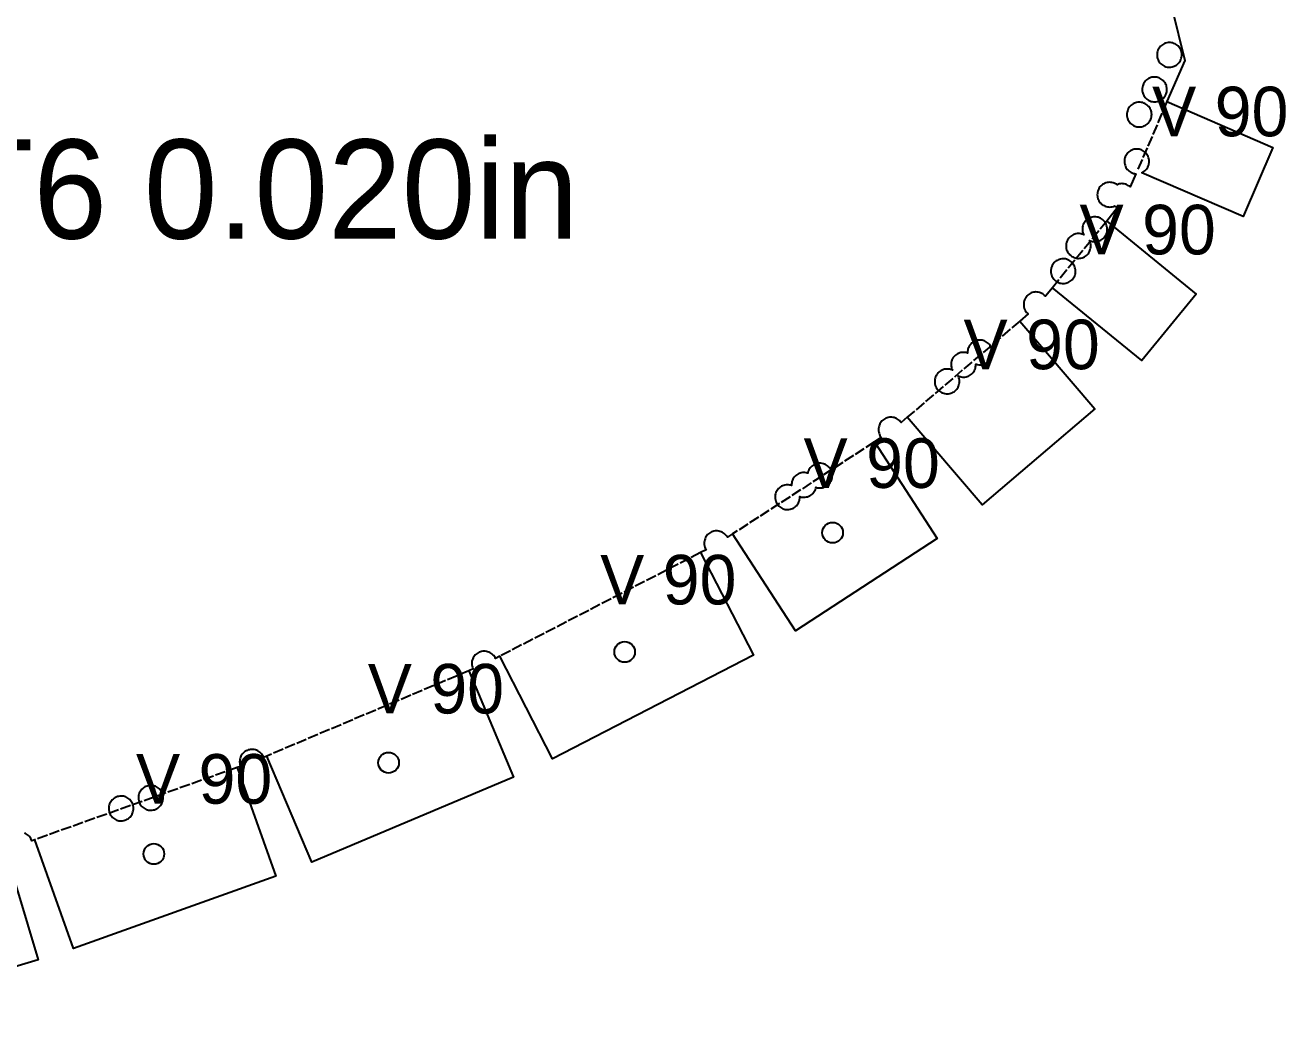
# Model space of a CAD drawing. Header units: millimetres. Extents: x 0 to 2438, y 0 to 1219.
# Drawn here: x 1700.7 to 1853.4, y 951.6 to 1074.2 of the extents above; entities that cross this region are included whole.
import ezdxf

# ---------------------------------------------------------------- set-up
doc = ezdxf.new("R2010")
doc.units = ezdxf.units.MM
doc.linetypes.add('DASHED', pattern=[1.524, 1.27, -0.254])
for name, color, linetype in [('CUT', 7, 'CONTINUOUS'), ('ETCH', 8, 'CONTINUOUS'), ('HOLE', 6, 'CONTINUOUS'), ('VALLEY', 1, 'DASHED')]:
    doc.layers.add(name, color=color, linetype=linetype)

msp = doc.modelspace()

# ---------------------------------------------------------------- linework, layer by layer
at = {"layer": 'CUT'}
for points in [[(1839.57, 1076.25), (1841.12, 1069.91), (1838.97, 1064.91), (1851.8, 1059.38), (1848.2, 1051.01), (1835.92, 1056.3), (1836.04, 1056.36), (1836.17, 1056.44), (1836.29, 1056.53), (1836.39, 1056.63), (1836.49, 1056.74), (1836.58, 1056.86), (1836.65, 1056.98), (1836.71, 1057.12), (1836.76, 1057.26), (1836.79, 1057.4), (1836.81, 1057.55), (1836.82, 1057.69), (1836.81, 1057.84), (1836.78, 1057.99), (1836.75, 1058.13), (1836.7, 1058.27), (1836.63, 1058.4), (1836.55, 1058.52), (1836.46, 1058.64), (1836.36, 1058.75), (1836.25, 1058.84), (1836.13, 1058.93), (1836.01, 1059), (1835.87, 1059.07), (1835.73, 1059.11), (1835.59, 1059.15), (1835.44, 1059.17), (1835.3, 1059.17), (1835.15, 1059.16), (1835, 1059.14), (1834.86, 1059.1), (1834.72, 1059.05), (1834.59, 1058.99), (1834.47, 1058.91), (1834.35, 1058.82), (1834.24, 1058.72), (1834.14, 1058.61), (1834.06, 1058.49), (1833.98, 1058.36), (1833.92, 1058.23), (1833.88, 1058.09), (1833.84, 1057.94), (1833.82, 1057.8), (1833.82, 1057.65), (1833.83, 1057.5), (1833.85, 1057.36), (1833.89, 1057.22), (1833.94, 1057.08), (1834, 1056.95), (1834.08, 1056.82), (1834.17, 1056.7), (1834.27, 1056.6), (1834.38, 1056.5), (1834.5, 1056.41), (1834.63, 1056.34), (1834.76, 1056.28), (1834.9, 1056.23), (1835.05, 1056.2), (1835.19, 1056.18), (1835.21, 1056.18), (1834.53, 1054.59), (1834.45, 1054.66), (1834.33, 1054.74), (1834.2, 1054.82), (1834.07, 1054.88), (1833.93, 1054.93), (1833.79, 1054.96), (1833.64, 1054.98), (1833.49, 1054.99), (1833.35, 1054.98), (1833.2, 1054.95), (1833.06, 1054.92), (1832.92, 1054.86), (1832.92, 1054.86), (1832.85, 1054.91), (1832.72, 1054.98), (1832.59, 1055.04), (1832.45, 1055.09), (1832.31, 1055.13), (1832.16, 1055.14), (1832.01, 1055.15), (1831.87, 1055.14), (1831.72, 1055.12), (1831.58, 1055.08), (1831.44, 1055.03), (1831.31, 1054.96), (1831.18, 1054.89), (1831.07, 1054.8), (1830.96, 1054.7), (1830.86, 1054.59), (1830.78, 1054.47), (1830.7, 1054.34), (1830.64, 1054.2), (1830.59, 1054.07), (1830.56, 1053.92), (1830.54, 1053.78), (1830.53, 1053.63), (1830.54, 1053.48), (1830.57, 1053.34), (1830.6, 1053.19), (1830.66, 1053.06), (1830.72, 1052.92), (1830.8, 1052.8), (1830.89, 1052.68), (1830.99, 1052.57), (1831.1, 1052.48), (1831.22, 1052.39), (1831.35, 1052.32), (1831.48, 1052.26), (1831.62, 1052.21), (1831.76, 1052.18), (1831.91, 1052.16), (1832.05, 1052.15), (1832.2, 1052.16), (1832.35, 1052.18), (1832.49, 1052.22), (1832.63, 1052.27), (1832.63, 1052.28), (1832.7, 1052.23), (1832.83, 1052.15), (1832.96, 1052.09), (1833, 1052.08), (1831.67, 1050.44), (1842.49, 1041.6), (1835.92, 1033.56), (1825.1, 1042.39), (1824.25, 1041.35), (1824.16, 1041.44), (1824.05, 1041.54), (1823.93, 1041.63), (1823.81, 1041.7), (1823.67, 1041.76), (1823.53, 1041.81), (1823.39, 1041.84), (1823.24, 1041.86), (1823.1, 1041.87), (1822.95, 1041.86), (1822.8, 1041.84), (1822.66, 1041.8), (1822.52, 1041.75), (1822.39, 1041.68), (1822.27, 1041.6), (1822.15, 1041.52), (1822.04, 1041.41), (1821.95, 1041.3), (1821.86, 1041.18), (1821.79, 1041.06), (1821.72, 1040.92), (1821.68, 1040.78), (1821.64, 1040.64), (1821.62, 1040.5), (1821.62, 1040.35), (1821.63, 1040.2), (1821.65, 1040.06), (1821.69, 1039.91), (1821.74, 1039.78), (1821.8, 1039.64), (1821.88, 1039.52), (1821.97, 1039.4), (1822.07, 1039.29), (1822.16, 1039.22), (1821.14, 1038.34), (1830.22, 1027.72), (1816.6, 1016.09), (1807.52, 1026.7), (1806.78, 1026.06), (1806.77, 1026.07), (1806.68, 1026.19), (1806.58, 1026.29), (1806.47, 1026.39), (1806.35, 1026.48), (1806.22, 1026.55), (1806.09, 1026.61), (1805.95, 1026.66), (1805.81, 1026.69), (1805.66, 1026.71), (1805.52, 1026.72), (1805.37, 1026.71), (1805.22, 1026.69), (1805.08, 1026.65), (1804.94, 1026.6), (1804.81, 1026.53), (1804.69, 1026.45), (1804.57, 1026.37), (1804.46, 1026.27), (1804.36, 1026.15), (1804.28, 1026.04), (1804.2, 1025.91), (1804.14, 1025.77), (1804.1, 1025.63), (1804.06, 1025.49), (1804.04, 1025.35), (1804.04, 1025.2), (1804.05, 1025.05), (1804.07, 1024.91), (1804.11, 1024.76), (1804.16, 1024.63), (1804.22, 1024.49), (1804.3, 1024.37), (1804.38, 1024.27), (1803.55, 1023.73), (1811.16, 1012.02), (1793.98, 1000.86), (1786.37, 1012.57), (1785.74, 1012.17), (1785.74, 1012.17), (1785.66, 1012.3), (1785.57, 1012.41), (1785.47, 1012.52), (1785.36, 1012.62), (1785.24, 1012.71), (1785.12, 1012.78), (1784.98, 1012.84), (1784.84, 1012.89), (1784.7, 1012.92), (1784.55, 1012.94), (1784.41, 1012.95), (1784.26, 1012.94), (1784.11, 1012.91), (1783.97, 1012.88), (1783.83, 1012.82), (1783.7, 1012.76), (1783.58, 1012.68), (1783.46, 1012.59), (1783.35, 1012.49), (1783.25, 1012.38), (1783.17, 1012.26), (1783.09, 1012.14), (1783.03, 1012), (1782.99, 1011.86), (1782.95, 1011.72), (1782.93, 1011.57), (1782.93, 1011.43), (1782.94, 1011.28), (1782.96, 1011.13), (1783, 1010.99), (1783.05, 1010.85), (1783.11, 1010.72), (1783.15, 1010.66), (1782.49, 1010.32), (1788.9, 997.91), (1764.58, 985.35), (1758.17, 997.76), (1757.66, 997.5), (1757.6, 997.61), (1757.52, 997.73), (1757.44, 997.85), (1757.33, 997.96), (1757.22, 998.06), (1757.11, 998.14), (1756.98, 998.22), (1756.84, 998.28), (1756.7, 998.32), (1756.56, 998.36), (1756.42, 998.38), (1756.27, 998.38), (1756.12, 998.37), (1755.98, 998.35), (1755.83, 998.31), (1755.7, 998.26), (1755.56, 998.2), (1755.44, 998.12), (1755.32, 998.03), (1755.21, 997.93), (1755.12, 997.82), (1755.03, 997.7), (1754.96, 997.57), (1754.9, 997.44), (1754.85, 997.3), (1754.81, 997.16), (1754.79, 997.01), (1754.79, 996.86), (1754.8, 996.72), (1754.82, 996.57), (1754.86, 996.43), (1754.91, 996.29), (1754.94, 996.23), (1754.41, 996), (1759.84, 983.13), (1735.4, 972.82), (1729.97, 985.69), (1729.57, 985.52), (1729.55, 985.58), (1729.49, 985.71), (1729.41, 985.84), (1729.32, 985.95), (1729.22, 986.06), (1729.11, 986.16), (1728.99, 986.25), (1728.86, 986.32), (1728.73, 986.38), (1728.59, 986.43), (1728.44, 986.46), (1728.3, 986.48), (1728.15, 986.49), (1728, 986.48), (1727.86, 986.45), (1727.72, 986.42), (1727.58, 986.36), (1727.58, 986.36), (1727.45, 986.3), (1727.32, 986.22), (1727.2, 986.13), (1727.1, 986.03), (1727, 985.92), (1726.91, 985.8), (1726.84, 985.68), (1726.78, 985.54), (1726.73, 985.4), (1726.7, 985.26), (1726.68, 985.11), (1726.67, 984.97), (1726.68, 984.82), (1726.71, 984.67), (1726.74, 984.53), (1726.78, 984.43), (1726.37, 984.29), (1731.06, 971.13), (1706.54, 962.4), (1701.86, 975.56), (1701.5, 975.43), (1701.44, 975.57), (1701.38, 975.7), (1701.3, 975.83), (1701.21, 975.94), (1701.11, 976.05), (1701, 976.15), (1700.88, 976.23), (1700.76, 976.31), (1700.62, 976.37)], [(1698.27, 974.39), (1702.28, 961), (1670.75, 951.58)]]:
    msp.add_lwpolyline(points, dxfattribs=at)
for points in [[(1838.01, 1071.39), (1837.94, 1071.27), (1837.88, 1071.13), (1837.83, 1070.99), (1837.79, 1070.85), (1837.77, 1070.7), (1837.77, 1070.56), (1837.78, 1070.41), (1837.8, 1070.27), (1837.84, 1070.12), (1837.89, 1069.99), (1837.96, 1069.85), (1838.03, 1069.73), (1838.12, 1069.61), (1838.22, 1069.5), (1838.33, 1069.41), (1838.45, 1069.32), (1838.58, 1069.25), (1838.71, 1069.18), (1838.85, 1069.14), (1839, 1069.1), (1839.14, 1069.08), (1839.29, 1069.08), (1839.44, 1069.09), (1839.58, 1069.11), (1839.72, 1069.15), (1839.86, 1069.2), (1839.99, 1069.27), (1840.12, 1069.34), (1840.24, 1069.43), (1840.34, 1069.53), (1840.44, 1069.64), (1840.53, 1069.76), (1840.6, 1069.89), (1840.66, 1070.02), (1840.71, 1070.16), (1840.74, 1070.31), (1840.76, 1070.45), (1840.77, 1070.6), (1840.76, 1070.75), (1840.74, 1070.89), (1840.7, 1071.03), (1840.65, 1071.17), (1840.58, 1071.3), (1840.5, 1071.43), (1840.42, 1071.55), (1840.31, 1071.65), (1840.2, 1071.75), (1840.08, 1071.84), (1839.96, 1071.91), (1839.82, 1071.97), (1839.68, 1072.02), (1839.54, 1072.05), (1839.4, 1072.07), (1839.25, 1072.08), (1839.1, 1072.07), (1838.96, 1072.05), (1838.81, 1072.01), (1838.68, 1071.96), (1838.54, 1071.89), (1838.42, 1071.81), (1838.3, 1071.72), (1838.19, 1071.62), (1838.1, 1071.51), (1838.01, 1071.39)], [(1836.29, 1067.33), (1836.21, 1067.21), (1836.13, 1067.08), (1836.07, 1066.95), (1836.03, 1066.81), (1835.99, 1066.66), (1835.97, 1066.52), (1835.97, 1066.37), (1835.98, 1066.22), (1836, 1066.08), (1836.04, 1065.94), (1836.09, 1065.8), (1836.15, 1065.67), (1836.23, 1065.54), (1836.32, 1065.43), (1836.42, 1065.32), (1836.53, 1065.22), (1836.65, 1065.13), (1836.78, 1065.06), (1836.91, 1065), (1837.05, 1064.95), (1837.19, 1064.92), (1837.34, 1064.9), (1837.49, 1064.89), (1837.63, 1064.9), (1837.78, 1064.93), (1837.92, 1064.96), (1838.06, 1065.02), (1838.19, 1065.08), (1838.32, 1065.16), (1838.43, 1065.25), (1838.54, 1065.35), (1838.64, 1065.46), (1838.73, 1065.58), (1838.8, 1065.7), (1838.86, 1065.84), (1838.91, 1065.98), (1838.94, 1066.12), (1838.96, 1066.27), (1838.97, 1066.41), (1838.96, 1066.56), (1838.93, 1066.71), (1838.9, 1066.85), (1838.84, 1066.99), (1838.78, 1067.12), (1838.7, 1067.24), (1838.61, 1067.36), (1838.51, 1067.47), (1838.4, 1067.57), (1838.28, 1067.65), (1838.16, 1067.73), (1838.02, 1067.79), (1837.88, 1067.83), (1837.74, 1067.87), (1837.59, 1067.89), (1837.45, 1067.89), (1837.3, 1067.88), (1837.15, 1067.86), (1837.01, 1067.82), (1836.87, 1067.77), (1836.74, 1067.71), (1836.62, 1067.63), (1836.5, 1067.54), (1836.39, 1067.44), (1836.29, 1067.33)], [(1834.22, 1063.9), (1834.18, 1063.76), (1834.14, 1063.62), (1834.12, 1063.47), (1834.12, 1063.32), (1834.13, 1063.18), (1834.15, 1063.03), (1834.19, 1062.89), (1834.24, 1062.75), (1834.3, 1062.62), (1834.38, 1062.49), (1834.47, 1062.38), (1834.57, 1062.27), (1834.68, 1062.17), (1834.8, 1062.09), (1834.93, 1062.01), (1835.06, 1061.95), (1835.2, 1061.9), (1835.34, 1061.87), (1835.49, 1061.85), (1835.64, 1061.85), (1835.78, 1061.85), (1835.93, 1061.88), (1836.07, 1061.92), (1836.21, 1061.97), (1836.34, 1062.03), (1836.47, 1062.11), (1836.58, 1062.2), (1836.69, 1062.3), (1836.79, 1062.41), (1836.88, 1062.53), (1836.95, 1062.66), (1837.01, 1062.79), (1837.06, 1062.93), (1837.09, 1063.07), (1837.11, 1063.22), (1837.12, 1063.37), (1837.11, 1063.51), (1837.08, 1063.66), (1837.05, 1063.8), (1836.99, 1063.94), (1836.93, 1064.07), (1836.85, 1064.2), (1836.76, 1064.31), (1836.66, 1064.42), (1836.55, 1064.52), (1836.43, 1064.6), (1836.31, 1064.68), (1836.17, 1064.74), (1836.03, 1064.79), (1835.89, 1064.82), (1835.74, 1064.84), (1835.6, 1064.85), (1835.45, 1064.84), (1835.3, 1064.81), (1835.16, 1064.77), (1835.02, 1064.72), (1834.89, 1064.66), (1834.77, 1064.58), (1834.65, 1064.49), (1834.54, 1064.39), (1834.44, 1064.28), (1834.36, 1064.16), (1834.28, 1064.03), (1834.22, 1063.9)], [(1826.76, 1047.27), (1826.78, 1047.13), (1826.82, 1046.98), (1826.87, 1046.85), (1826.94, 1046.71), (1827.02, 1046.59), (1827.11, 1046.47), (1827.21, 1046.36), (1827.32, 1046.27), (1827.44, 1046.18), (1827.56, 1046.11), (1827.7, 1046.04), (1827.84, 1046), (1827.98, 1045.96), (1828.13, 1045.94), (1828.27, 1045.94), (1828.42, 1045.95), (1828.56, 1045.97), (1828.71, 1046.01), (1828.84, 1046.06), (1828.98, 1046.13), (1829.1, 1046.2), (1829.22, 1046.29), (1829.33, 1046.39), (1829.42, 1046.5), (1829.51, 1046.62), (1829.58, 1046.75), (1829.65, 1046.88), (1829.69, 1047.02), (1829.73, 1047.17), (1829.75, 1047.31), (1829.75, 1047.46), (1829.74, 1047.61), (1829.72, 1047.75), (1829.68, 1047.89), (1829.63, 1048.03), (1829.59, 1048.11), (1829.68, 1048.07), (1829.82, 1048.02), (1829.96, 1047.99), (1830.11, 1047.97), (1830.25, 1047.96), (1830.4, 1047.97), (1830.54, 1048), (1830.69, 1048.04), (1830.83, 1048.09), (1830.96, 1048.15), (1831.08, 1048.23), (1831.2, 1048.32), (1831.31, 1048.42), (1831.4, 1048.53), (1831.49, 1048.65), (1831.56, 1048.78), (1831.63, 1048.91), (1831.67, 1049.05), (1831.71, 1049.19), (1831.73, 1049.34), (1831.73, 1049.49), (1831.72, 1049.63), (1831.7, 1049.78), (1831.66, 1049.92), (1831.61, 1050.06), (1831.54, 1050.19), (1831.47, 1050.31), (1831.38, 1050.43), (1831.28, 1050.54), (1831.17, 1050.64), (1831.05, 1050.72), (1830.92, 1050.8), (1830.79, 1050.86), (1830.65, 1050.91), (1830.5, 1050.94), (1830.36, 1050.96), (1830.21, 1050.96), (1830.06, 1050.95), (1829.92, 1050.93), (1829.78, 1050.89), (1829.64, 1050.84), (1829.51, 1050.78), (1829.38, 1050.7), (1829.26, 1050.61), (1829.16, 1050.51), (1829.06, 1050.4), (1828.97, 1050.28), (1828.9, 1050.15), (1828.84, 1050.02), (1828.79, 1049.88), (1828.76, 1049.74), (1828.74, 1049.59), (1828.73, 1049.44), (1828.74, 1049.3), (1828.76, 1049.15), (1828.8, 1049.01), (1828.85, 1048.87), (1828.89, 1048.79), (1828.81, 1048.83), (1828.67, 1048.88), (1828.52, 1048.91), (1828.38, 1048.93), (1828.23, 1048.94), (1828.08, 1048.93), (1827.94, 1048.91), (1827.8, 1048.87), (1827.66, 1048.82), (1827.53, 1048.75), (1827.4, 1048.67), (1827.28, 1048.58), (1827.18, 1048.48), (1827.08, 1048.37), (1826.99, 1048.25), (1826.92, 1048.13), (1826.86, 1047.99), (1826.81, 1047.85), (1826.78, 1047.71), (1826.76, 1047.56), (1826.75, 1047.42), (1826.76, 1047.27)], [(1825.02, 1043.8), (1825.09, 1043.67), (1825.17, 1043.54), (1825.26, 1043.42), (1825.36, 1043.32), (1825.47, 1043.22), (1825.59, 1043.13), (1825.71, 1043.06), (1825.85, 1043), (1825.99, 1042.95), (1826.13, 1042.92), (1826.28, 1042.9), (1826.42, 1042.89), (1826.57, 1042.9), (1826.71, 1042.92), (1826.86, 1042.96), (1826.99, 1043.01), (1827.13, 1043.08), (1827.25, 1043.16), (1827.37, 1043.24), (1827.48, 1043.35), (1827.57, 1043.46), (1827.66, 1043.58), (1827.73, 1043.7), (1827.8, 1043.84), (1827.84, 1043.98), (1827.88, 1044.12), (1827.9, 1044.26), (1827.9, 1044.41), (1827.89, 1044.56), (1827.87, 1044.7), (1827.83, 1044.85), (1827.78, 1044.98), (1827.71, 1045.12), (1827.64, 1045.24), (1827.55, 1045.36), (1827.45, 1045.47), (1827.34, 1045.56), (1827.22, 1045.65), (1827.09, 1045.72), (1826.96, 1045.78), (1826.82, 1045.83), (1826.67, 1045.87), (1826.53, 1045.89), (1826.38, 1045.89), (1826.23, 1045.88), (1826.09, 1045.86), (1825.95, 1045.82), (1825.81, 1045.77), (1825.68, 1045.7), (1825.55, 1045.63), (1825.43, 1045.54), (1825.33, 1045.44), (1825.23, 1045.33), (1825.14, 1045.21), (1825.07, 1045.08), (1825.01, 1044.95), (1824.96, 1044.81), (1824.93, 1044.66), (1824.91, 1044.52), (1824.9, 1044.37), (1824.91, 1044.22), (1824.93, 1044.08), (1824.97, 1043.94), (1825.02, 1043.8)], [(1811.3, 1029.96), (1811.41, 1029.87), (1811.53, 1029.78), (1811.65, 1029.71), (1811.79, 1029.65), (1811.93, 1029.6), (1812.07, 1029.56), (1812.22, 1029.54), (1812.36, 1029.54), (1812.51, 1029.55), (1812.66, 1029.57), (1812.8, 1029.61), (1812.94, 1029.66), (1813.07, 1029.73), (1813.19, 1029.8), (1813.31, 1029.89), (1813.42, 1029.99), (1813.52, 1030.1), (1813.6, 1030.22), (1813.68, 1030.35), (1813.74, 1030.48), (1813.78, 1030.62), (1813.82, 1030.77), (1813.84, 1030.91), (1813.84, 1031.06), (1813.83, 1031.21), (1813.81, 1031.35), (1813.77, 1031.49), (1813.72, 1031.63), (1813.68, 1031.71), (1813.77, 1031.67), (1813.91, 1031.62), (1814.05, 1031.59), (1814.2, 1031.57), (1814.34, 1031.56), (1814.49, 1031.57), (1814.64, 1031.6), (1814.78, 1031.64), (1814.92, 1031.69), (1815.05, 1031.75), (1815.17, 1031.83), (1815.29, 1031.92), (1815.4, 1032.02), (1815.5, 1032.13), (1815.58, 1032.25), (1815.66, 1032.38), (1815.72, 1032.51), (1815.77, 1032.65), (1815.8, 1032.79), (1815.82, 1032.94), (1815.82, 1033.09), (1815.82, 1033.13), (1815.9, 1033.11), (1816.04, 1033.07), (1816.18, 1033.05), (1816.33, 1033.05), (1816.48, 1033.06), (1816.62, 1033.08), (1816.77, 1033.12), (1816.9, 1033.17), (1817.04, 1033.24), (1817.16, 1033.31), (1817.28, 1033.4), (1817.39, 1033.5), (1817.48, 1033.61), (1817.57, 1033.73), (1817.64, 1033.86), (1817.7, 1033.99), (1817.75, 1034.13), (1817.79, 1034.28), (1817.81, 1034.42), (1817.81, 1034.57), (1817.8, 1034.72), (1817.78, 1034.86), (1817.74, 1035.01), (1817.69, 1035.14), (1817.62, 1035.28), (1817.55, 1035.4), (1817.46, 1035.52), (1817.36, 1035.62), (1817.25, 1035.72), (1817.13, 1035.81), (1817, 1035.88), (1816.87, 1035.94), (1816.73, 1035.99), (1816.58, 1036.02), (1816.44, 1036.04), (1816.29, 1036.05), (1816.14, 1036.04), (1816, 1036.02), (1815.86, 1035.98), (1815.72, 1035.93), (1815.59, 1035.86), (1815.46, 1035.79), (1815.34, 1035.7), (1815.24, 1035.6), (1815.14, 1035.48), (1815.05, 1035.37), (1814.98, 1035.24), (1814.92, 1035.1), (1814.87, 1034.97), (1814.84, 1034.82), (1814.82, 1034.68), (1814.81, 1034.53), (1814.81, 1034.48), (1814.74, 1034.51), (1814.6, 1034.54), (1814.45, 1034.56), (1814.3, 1034.56), (1814.16, 1034.56), (1814.01, 1034.53), (1813.87, 1034.49), (1813.73, 1034.44), (1813.6, 1034.38), (1813.47, 1034.3), (1813.36, 1034.21), (1813.25, 1034.11), (1813.15, 1034), (1813.06, 1033.88), (1812.99, 1033.75), (1812.93, 1033.62), (1812.88, 1033.48), (1812.85, 1033.34), (1812.83, 1033.19), (1812.82, 1033.04), (1812.83, 1032.9), (1812.86, 1032.75), (1812.89, 1032.61), (1812.95, 1032.47), (1812.98, 1032.39), (1812.9, 1032.43), (1812.76, 1032.48), (1812.62, 1032.51), (1812.47, 1032.53), (1812.32, 1032.54), (1812.18, 1032.53), (1812.03, 1032.51), (1811.89, 1032.47), (1811.75, 1032.42), (1811.62, 1032.35), (1811.49, 1032.27), (1811.38, 1032.19), (1811.27, 1032.08), (1811.17, 1031.97), (1811.08, 1031.85), (1811.01, 1031.73), (1810.95, 1031.59), (1810.9, 1031.45), (1810.87, 1031.31), (1810.85, 1031.17), (1810.84, 1031.02), (1810.85, 1030.87), (1810.88, 1030.73), (1810.91, 1030.58), (1810.97, 1030.45), (1811.03, 1030.31), (1811.11, 1030.19), (1811.2, 1030.07), (1811.3, 1029.96)], [(1792.33, 1015.69), (1792.46, 1015.63), (1792.6, 1015.59), (1792.75, 1015.55), (1792.89, 1015.53), (1793.04, 1015.53), (1793.19, 1015.54), (1793.33, 1015.56), (1793.47, 1015.6), (1793.61, 1015.65), (1793.74, 1015.71), (1793.87, 1015.79), (1793.99, 1015.88), (1794.09, 1015.98), (1794.19, 1016.09), (1794.28, 1016.21), (1794.35, 1016.34), (1794.41, 1016.47), (1794.46, 1016.61), (1794.49, 1016.76), (1794.51, 1016.9), (1794.52, 1017.05), (1794.51, 1017.1), (1794.59, 1017.07), (1794.73, 1017.04), (1794.88, 1017.02), (1795.03, 1017.01), (1795.17, 1017.02), (1795.32, 1017.05), (1795.46, 1017.08), (1795.6, 1017.13), (1795.73, 1017.2), (1795.86, 1017.28), (1795.97, 1017.37), (1796.08, 1017.47), (1796.18, 1017.58), (1796.26, 1017.7), (1796.34, 1017.82), (1796.4, 1017.96), (1796.45, 1018.1), (1796.48, 1018.22), (1796.53, 1018.2), (1796.67, 1018.16), (1796.82, 1018.14), (1796.97, 1018.14), (1797.11, 1018.15), (1797.26, 1018.17), (1797.4, 1018.21), (1797.54, 1018.26), (1797.67, 1018.33), (1797.8, 1018.4), (1797.91, 1018.49), (1798.02, 1018.59), (1798.12, 1018.7), (1798.2, 1018.82), (1798.28, 1018.95), (1798.34, 1019.08), (1798.39, 1019.22), (1798.42, 1019.37), (1798.44, 1019.51), (1798.45, 1019.66), (1798.44, 1019.81), (1798.41, 1019.95), (1798.37, 1020.09), (1798.32, 1020.23), (1798.26, 1020.36), (1798.18, 1020.49), (1798.09, 1020.61), (1797.99, 1020.71), (1797.88, 1020.81), (1797.76, 1020.9), (1797.63, 1020.97), (1797.5, 1021.03), (1797.36, 1021.08), (1797.22, 1021.11), (1797.07, 1021.13), (1796.92, 1021.14), (1796.78, 1021.13), (1796.63, 1021.11), (1796.49, 1021.07), (1796.35, 1021.02), (1796.22, 1020.95), (1796.09, 1020.87), (1795.98, 1020.79), (1795.87, 1020.69), (1795.77, 1020.57), (1795.69, 1020.46), (1795.61, 1020.33), (1795.55, 1020.19), (1795.5, 1020.05), (1795.48, 1019.93), (1795.42, 1019.95), (1795.28, 1019.99), (1795.13, 1020.01), (1794.98, 1020.01), (1794.84, 1020), (1794.69, 1019.98), (1794.55, 1019.94), (1794.41, 1019.89), (1794.28, 1019.83), (1794.15, 1019.75), (1794.04, 1019.66), (1793.93, 1019.56), (1793.83, 1019.45), (1793.75, 1019.33), (1793.67, 1019.2), (1793.61, 1019.07), (1793.56, 1018.93), (1793.53, 1018.78), (1793.51, 1018.64), (1793.51, 1018.49), (1793.51, 1018.44), (1793.43, 1018.47), (1793.29, 1018.5), (1793.14, 1018.52), (1793, 1018.53), (1792.85, 1018.52), (1792.71, 1018.49), (1792.56, 1018.46), (1792.42, 1018.41), (1792.29, 1018.34), (1792.17, 1018.26), (1792.05, 1018.17), (1791.94, 1018.07), (1791.85, 1017.96), (1791.76, 1017.84), (1791.69, 1017.72), (1791.62, 1017.58), (1791.58, 1017.44), (1791.54, 1017.3), (1791.52, 1017.15), (1791.52, 1017.01), (1791.53, 1016.86), (1791.55, 1016.71), (1791.59, 1016.57), (1791.64, 1016.43), (1791.71, 1016.3), (1791.78, 1016.18), (1791.87, 1016.06), (1791.97, 1015.95), (1792.08, 1015.85), (1792.2, 1015.77), (1792.33, 1015.69)], [(1715.5, 979.18), (1715.64, 979.15), (1715.79, 979.13), (1715.94, 979.12), (1716.08, 979.13), (1716.23, 979.16), (1716.37, 979.19), (1716.51, 979.25), (1716.64, 979.31), (1716.77, 979.39), (1716.88, 979.48), (1716.99, 979.58), (1717.09, 979.69), (1717.17, 979.81), (1717.25, 979.94), (1717.31, 980.07), (1717.36, 980.21), (1717.39, 980.35), (1717.41, 980.5), (1717.41, 980.64), (1717.41, 980.79), (1717.38, 980.94), (1717.34, 981.08), (1717.29, 981.22), (1717.23, 981.35), (1717.15, 981.47), (1717.06, 981.59), (1716.96, 981.7), (1716.85, 981.8), (1716.73, 981.88), (1716.6, 981.96), (1716.47, 982.02), (1716.33, 982.07), (1716.19, 982.1), (1716.04, 982.12), (1715.89, 982.12), (1715.75, 982.11), (1715.6, 982.09), (1715.46, 982.05), (1715.32, 982), (1715.19, 981.94), (1715.06, 981.86), (1714.95, 981.77), (1714.84, 981.67), (1714.74, 981.56), (1714.66, 981.44), (1714.58, 981.31), (1714.52, 981.18), (1714.47, 981.04), (1714.44, 980.9), (1714.42, 980.75), (1714.42, 980.6), (1714.42, 980.46), (1714.45, 980.31), (1714.49, 980.17), (1714.54, 980.03), (1714.6, 979.9), (1714.68, 979.77), (1714.77, 979.66), (1714.87, 979.55), (1714.98, 979.45), (1715.1, 979.37), (1715.23, 979.29), (1715.36, 979.23), (1715.5, 979.18)], [(1712.34, 977.84), (1712.49, 977.85), (1712.64, 977.87), (1712.78, 977.91), (1712.92, 977.96), (1713.05, 978.03), (1713.17, 978.1), (1713.29, 978.19), (1713.4, 978.29), (1713.5, 978.4), (1713.58, 978.52), (1713.66, 978.65), (1713.72, 978.78), (1713.76, 978.92), (1713.8, 979.07), (1713.82, 979.21), (1713.82, 979.36), (1713.81, 979.51), (1713.79, 979.65), (1713.75, 979.79), (1713.7, 979.93), (1713.64, 980.06), (1713.56, 980.19), (1713.47, 980.31), (1713.37, 980.41), (1713.26, 980.51), (1713.14, 980.6), (1713.01, 980.67), (1712.88, 980.73), (1712.74, 980.78), (1712.6, 980.81), (1712.45, 980.83), (1712.3, 980.84), (1712.16, 980.83), (1712.01, 980.8), (1711.87, 980.77), (1711.73, 980.72), (1711.6, 980.65), (1711.47, 980.57), (1711.36, 980.48), (1711.25, 980.38), (1711.15, 980.27), (1711.06, 980.15), (1710.99, 980.03), (1710.93, 979.89), (1710.88, 979.75), (1710.85, 979.61), (1710.83, 979.46), (1710.82, 979.32), (1710.83, 979.17), (1710.86, 979.02), (1710.89, 978.88), (1710.95, 978.74), (1711.01, 978.61), (1711.09, 978.49), (1711.18, 978.37), (1711.28, 978.26), (1711.39, 978.17), (1711.51, 978.08), (1711.63, 978.01), (1711.77, 977.94), (1711.91, 977.9), (1712.05, 977.86), (1712.2, 977.84), (1712.34, 977.84)]]:
    msp.add_lwpolyline(points, close=True, dxfattribs=at)
at = {"layer": 'HOLE'}
for centre in [(1798.48, 1012.73), (1773.3, 998.29), (1744.71, 984.88), (1716.29, 973.83)]:
    msp.add_circle(centre, 1.25, dxfattribs=at)
at = {"layer": 'VALLEY'}
for p, q in [((1838.97, 1064.91), (1835.37, 1056.53)), ((1831.67, 1050.44), (1825.1, 1042.39)), ((1821.14, 1038.34), (1807.52, 1026.7)), ((1803.55, 1023.73), (1786.37, 1012.57)), ((1782.49, 1010.32), (1758.17, 997.76)), ((1754.41, 996), (1729.97, 985.69)), ((1726.37, 984.29), (1701.86, 975.56))]:
    msp.add_line(p, q, dxfattribs=at)

# ---------------------------------------------------------------- texts
at = {"layer": 'ETCH'}
for s, height, p in [('V 90', 6, (1837.17, 1060.72)), ('W-NR  6061-T6 0.020in', 12, (1598.27, 1048.33)), ('V 90', 6, (1828.38, 1046.42)), ('V 90', 6, (1814.33, 1032.52)), ('V 90', 6, (1794.96, 1018.15)), ('V 90', 6, (1770.33, 1004.04)), ('V 90', 6, (1742.19, 990.84)), ('V 90', 6, (1714.12, 979.92))]:
    msp.add_text(s, height=height, dxfattribs=at).set_placement(p)

doc.saveas('drawing.dxf')
